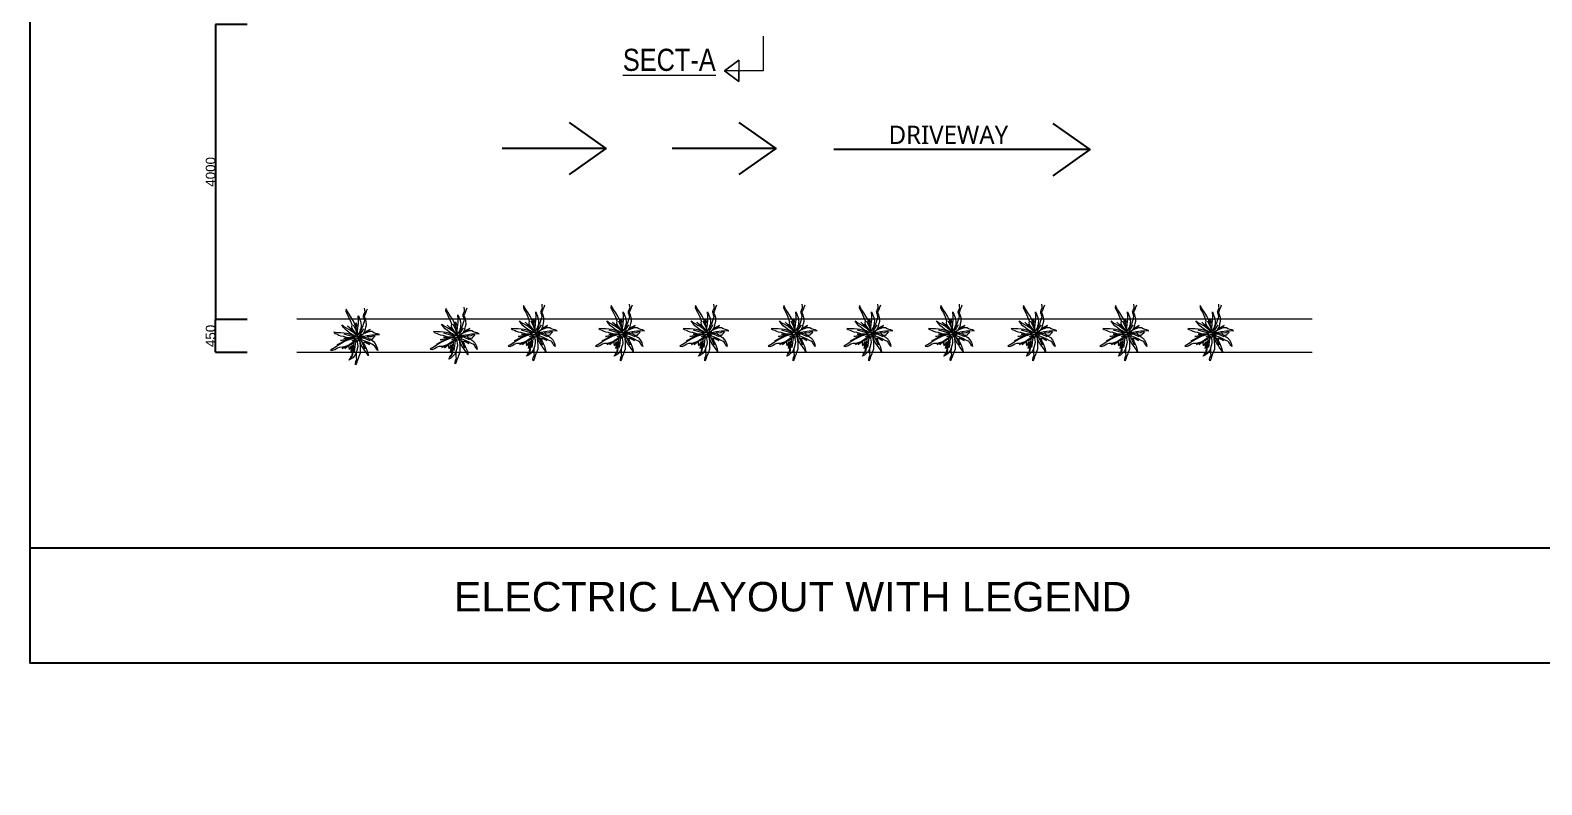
# Model space of a CAD drawing. Header units: millimetres. Extents: x 1926 to 160733, y 10813 to 39285.
# Drawn here: x 113411 to 133915, y 10813 to 21047 of the extents above; entities that cross this region are included whole.
import ezdxf

# ---------------------------------------------------------------- set-up
doc = ezdxf.new("R2010")
doc.units = ezdxf.units.MM
doc.layers.get('Defpoints').update_dxf_attribs({"lineweight": 0})
for name, color, linetype, lineweight in [('FUR', 3, 'Continuous', 0), ('FURNITURE', 7, 'Continuous', 0), ('hatch', 7, 'Continuous', 0), ('SCALE FORMET TEXT', 7, 'Continuous', 0), ('TEXT', 7, 'Continuous', 5), ('TREE', 94, 'Continuous', 0), ('wall', 250, 'Continuous', 0)]:
    doc.layers.add(name, color=color, linetype=linetype, lineweight=lineweight)
doc.styles.get("Standard").update_dxf_attribs({"font": 'arial.ttf'})
doc.styles.add('STYLE2', font='arial.ttf', dxfattribs={"height": 7})
doc.styles.add('style4', font='swissck.ttf')
doc.dimstyles.new('Annotative', dxfattribs={"dimscale": 0, "dimtxt": 2.5, "dimasz": 2.5, "dimexe": 1.25, "dimexo": 0.625, "dimtad": 1, "dimtxsty": 'Standard', "dimcen": 2.5, "dimadec": 0, "dimazin": 0, "dimtfac": 1, "dimtmove": 0, "dimatfit": 3, "dimfxl": 1, "dimarcsym": 0})

# ---------------------------------------------------------------- blocks, each defined once
blk = doc.blocks.new('RETGGER')
at = {"layer": 'TREE', "color": 84}
for p, q in [((97.45, -1887.15), (97.39, -1886)), ((96.8, -1890.33), (96.99, -1889.26)), ((96.86, -1891.11), (96.8, -1890.33)), ((97.4, -1890.14), (96.86, -1891.11)), ((96.99, -1889.26), (97.6, -1888.04)), ((97.81, -1888.9), (97.4, -1890.14)), ((97.6, -1888.04), (97.45, -1887.15)), ((98.27, -1887.71), (97.81, -1888.9)), ((98.72, -1886.53), (98.27, -1887.71)), ((94.91, -1901.99), (97.29, -1902.23)), ((97.29, -1902.23), (100.13, -1903.52)), ((92.99, -1911.67), (93.03, -1910.53)), ((93.03, -1910.53), (93, -1909.59)), ((95.02, -1910.36), (94.33, -1912.2)), ((94.49, -1903.06), (94.72, -1904.79)), ((94.72, -1904.79), (94.94, -1906.37)), ((94.94, -1906.37), (95.02, -1908.24)), ((95.02, -1908.24), (95.02, -1910.36)), ((92.41, -1916), (92.59, -1914.93)), ((92.47, -1916.78), (92.41, -1916)), ((93, -1915.81), (92.47, -1916.78)), ((92.59, -1914.93), (93.21, -1913.71)), ((93.06, -1912.81), (92.99, -1911.67)), ((93.41, -1914.57), (93, -1915.81)), ((93.21, -1913.71), (93.06, -1912.81)), ((93.87, -1913.38), (93.41, -1914.57)), ((94.33, -1912.2), (93.87, -1913.38))]:
    blk.add_line(p, q, dxfattribs=at)
for points in [[(93.24, -1900.5), (93.38, -1899.21), (93.17, -1897.97), (92.59, -1896.06), (91.86, -1894.2), (90.92, -1892.45), (89.82, -1890.65), (88.57, -1888.79), (87.32, -1886.63), (87.22, -1887.76), (87.69, -1888.95), (88.53, -1890.39), (89.63, -1892.75), (90.39, -1894.95), (90.23, -1896.33), (91.15, -1898.14), (92.35, -1899.73), (92.82, -1900.19)], [(93.06, -1896.28), (92.72, -1893.91), (93.16, -1895.45), (93.25, -1895.19), (93.4, -1895.72)], [(95.22, -1901.43), (96.77, -1899.82), (97.59, -1898.43), (97.9, -1897.25), (98.05, -1896.37), (98.36, -1895.11), (98.3, -1893.36), (97.86, -1891.76), (97.39, -1890.77), (96.71, -1889.78), (96.67, -1890.6), (96.93, -1891.21), (97.03, -1891.93), (97.25, -1892.59), (97.08, -1893.38), (96.75, -1894.41), (96.2, -1896.2), (95.67, -1897.29), (95.13, -1898.59), (94.7, -1899.55), (94.79, -1900.68), (94.89, -1901.4)], [(92.39, -1901.78), (91.62, -1901.08), (90.71, -1900.64), (89.2, -1900.12), (87.65, -1899.73), (86.08, -1899.52), (84.39, -1899.39), (82.6, -1899.33), (80.61, -1899.13), (81.31, -1899.73), (82.3, -1899.98), (83.35, -1900.67), (84.35, -1900.98), (85.7, -1901.18), (87.91, -1901.94), (89.88, -1902.02), (91.47, -1901.99), (91.99, -1901.91)], [(89.43, -1902.72), (86.99, -1903.54), (82.44, -1905.94), (83.92, -1905.32), (87.43, -1903.5), (89.59, -1902.62)], [(89.18, -1902.77), (84.34, -1903.59), (88.72, -1902.6), (86.12, -1902.3), (89.36, -1902.37)], [(86.07, -1899.92), (92.22, -1901.77)], [(90.58, -1898.19), (88.11, -1895.68), (90.37, -1897.66), (90.24, -1896.88), (91.16, -1898.65)], [(92.16, -1902.17), (89.24, -1902.8)], [(92.22, -1902.12), (90.01, -1902.26), (89.25, -1902.37)], [(90.61, -1903.49), (92.94, -1902.76)], [(96.8, -1897.2), (95.05, -1900.06)], [(95.3, -1901.62), (97.54, -1901.7), (99.08, -1902.13), (100.13, -1902.76), (100.85, -1903.28), (101.95, -1903.98), (103.12, -1905.27), (103.92, -1906.73), (104.27, -1907.76), (104.48, -1908.95), (103.88, -1908.39), (103.64, -1907.77), (103.21, -1907.19), (102.91, -1906.56), (102.24, -1906.1), (101.28, -1905.6), (99.64, -1904.7), (98.5, -1904.28), (97.21, -1903.72), (96.23, -1903.33), (95.51, -1902.46), (95.09, -1901.88)], [(97.68, -1899.23), (100.33, -1897.61), (97.88, -1898.87)], [(101.55, -1902.8), (101.6, -1902.79), (102.14, -1902.12), (102.71, -1901.47), (103.09, -1900.97), (102.38, -1900.99), (102.08, -1901.03), (100.97, -1901.5), (99.54, -1901.61), (98.09, -1901)], [(101.6, -1902.79), (100.89, -1902.93), (100.33, -1902.91)], [(88.59, -1906.34), (86.68, -1907.94), (88.05, -1906.66), (85.27, -1907.84), (88.14, -1906.34), (88.84, -1906)], [(89.58, -1905.32), (88.88, -1906.22), (88.81, -1907.48), (88.96, -1908.36), (89.52, -1907.96), (89.9, -1907.14), (90.35, -1906.57), (90.75, -1906.33), (91.16, -1906.16), (91.61, -1905.85)], [(91.04, -1906.41), (90.32, -1906.89), (90.3, -1906.9), (89.57, -1908.04), (90.16, -1907.34), (91.09, -1906.42)], [(91.42, -1906.33), (90.67, -1911.73), (89.64, -1912.98), (90.21, -1912.08), (90.56, -1911.68), (91.14, -1906.71), (91.42, -1906.33)], [(92.31, -1903.4), (89.73, -1905.89), (90.65, -1905.17), (90.35, -1905.57), (91.35, -1904.63), (92.14, -1903.59)], [(91.02, -1906.88), (90.67, -1908.59), (90.83, -1906.91), (89.92, -1909.96), (90.57, -1906.91)], [(92.61, -1903.22), (91.93, -1904.66)], [(93.31, -1904.33), (93.65, -1903.41), (93.98, -1903.79), (94.49, -1903.06)], [(97.12, -1904.24), (99.95, -1905.74), (98.21, -1904.3)]]:
    blk.add_lwpolyline(points, dxfattribs=at)
at = {"layer": 'TREE', "color": 1}
for points in [[(93.59, -1900), (93.59, -1898.76), (93.79, -1896.78), (94.04, -1894.35), (94.09, -1892.44), (93.9, -1890.12), (94.39, -1891.13), (94.61, -1891.99), (95.1, -1893.15), (95.27, -1894.11), (95.47, -1895.16), (95.43, -1895.86), (95.41, -1897.01), (95.22, -1897.56), (94.95, -1898.39), (94.72, -1898.88), (94.29, -1899.65), (93.79, -1900.42), (93.86, -1899.73), (93.59, -1900)], [(92.72, -1902.73), (91.42, -1902.59), (90.18, -1902.82), (88.28, -1903.41), (86.43, -1904.16), (84.68, -1905.11), (82.89, -1906.22), (81.04, -1907.49), (78.89, -1908.76), (80.03, -1908.84), (81.21, -1908.36), (82.65, -1907.52), (83.88, -1907.09), (85.54, -1907.07), (88.32, -1906.2), (90.37, -1904.83), (91.95, -1903.62), (92.41, -1903.15)], [(92.57, -1901.54), (91.03, -1900.45), (89.38, -1899.53), (88.25, -1898.68), (87.08, -1897.63), (86, -1896.48), (85.02, -1895.09), (85.5, -1895.39), (86.04, -1895.88), (87.46, -1896.66), (88.67, -1897.38), (89.81, -1897.95), (90.93, -1898.78), (91.77, -1899.55), (92.38, -1900.23), (92.69, -1900.52), (92.84, -1900.68), (93.16, -1901.43), (92.42, -1900.91), (92.57, -1901.54)], [(91.26, -1895.08), (92.7, -1897.99), (93.72, -1901.7)], [(93.87, -1902.28), (93.27, -1902.54), (94.52, -1902.02), (92.64, -1902.37), (94.1, -1902.03), (93.44, -1900.82), (94.14, -1901.94), (94.72, -1900.93), (94.37, -1901.72), (95.46, -1901.38), (94.4, -1901.86), (95.61, -1902.26), (94.61, -1902.07), (94.06, -1903.07), (94.4, -1902.04)], [(94.16, -1902.03), (95.46, -1903.62), (97.48, -1908.08)], [(95.61, -1901.27), (96.86, -1901.2), (98.83, -1900.88), (101.23, -1900.48), (103.13, -1900.32), (105.46, -1900.37), (104.42, -1899.95), (103.55, -1899.78), (102.36, -1899.36), (101.52, -1898.73), (100.59, -1898.72), (99.84, -1898.87), (98.5, -1899.28), (97.95, -1899.5), (97.15, -1899.82), (96.67, -1900.08), (95.92, -1900.55), (95.18, -1901.1), (95.87, -1900.98), (95.61, -1901.27)], [(92.94, -1903.1), (93.59, -1905.24), (93.69, -1906.84), (93.43, -1908.04), (93.17, -1908.9), (92.86, -1910.16), (92.02, -1911.69), (90.9, -1912.91), (90.03, -1913.58), (88.98, -1914.16), (89.31, -1913.41), (89.82, -1912.98), (90.24, -1912.39), (90.73, -1911.9), (90.95, -1911.12), (91.11, -1910.05), (91.44, -1908.21), (91.46, -1906.99), (91.57, -1905.59), (91.63, -1904.54), (92.21, -1903.57), (92.63, -1902.98)], [(91.98, -1909.44), (92.76, -1902.96)], [(96.03, -1904.12), (96.23, -1904.48), (97.32, -1906.02), (97.97, -1907.27), (98.58, -1908.72), (99.06, -1910.23), (99.34, -1911.9), (99.04, -1911.43), (98.76, -1910.75), (97.81, -1909.44), (97.03, -1908.26), (96.25, -1907.25), (95.6, -1906.03), (95.17, -1904.96), (94.91, -1904.09), (94.76, -1903.7), (94.7, -1903.49), (94.71, -1903.3)]]:
    blk.add_lwpolyline(points, dxfattribs=at)
at = {"layer": 'TREE', "color": 84}
for start, end in [(180.90802, 192.15636), (153.01353, 156.27022), (127.67541, 134.63013), (100.02652, 103.35068), (73.6634, 80.37728), (33.93423, 44.7068), (280.81668, 290.07869), (309.13517, 324.13523)]:
    blk.add_arc((94.12, -1901.99), 4.22, start, end, dxfattribs=at)
blk = doc.blocks.new('*D363')
at = {"layer": 'Defpoints', "color": 0, "linetype": 'Continuous', "transparency": 16777216}
for p in [(117359, 21126), (115925, 17126), (117359, 17126)]:
    blk.add_point(p, dxfattribs=at)
at = {"layer": 'FURNITURE', "color": 0, "lineweight": -2, "transparency": 16777216}
for p, q in [((116352, 21126), (115924, 21126)), ((115925, 21124), (115925, 17129)), ((116352, 17126), (115924, 17126))]:
    blk.add_line(p, q, dxfattribs=at)
at = {"layer": 'FURNITURE', "color": 0, "linetype": 'Continuous', "transparency": 16777216}
for points in [[(115925, 21124), (115926, 21124), (115925, 21126)], [(115925, 17129), (115926, 17129), (115925, 17126)]]:
    blk.add_solid(points, dxfattribs=at)
at = {"layer": 'FURNITURE', "color": 0, "linetype": 'Continuous', "transparency": 16777216, "insert": (115858, 19126), "char_height": 130, "attachment_point": 5, "rotation": 90}
blk.add_mtext('4000', dxfattribs=at)
blk = doc.blocks.new('*D365')
at = {"layer": 'Defpoints', "color": 0, "linetype": 'Continuous', "transparency": 16777216}
for p in [(115925, 17126), (116752, 17126), (116752, 16676)]:
    blk.add_point(p, dxfattribs=at)
at = {"layer": 'FURNITURE', "color": 0, "lineweight": -2, "transparency": 16777216}
for p, q in [((116352, 17126), (115924, 17126)), ((115925, 16679), (115925, 17124)), ((116352, 16676), (115924, 16676))]:
    blk.add_line(p, q, dxfattribs=at)
at = {"layer": 'FURNITURE', "color": 0, "linetype": 'Continuous', "transparency": 16777216}
for points in [[(115925, 17124), (115926, 17124), (115925, 17126)], [(115925, 16679), (115926, 16679), (115925, 16676)]]:
    blk.add_solid(points, dxfattribs=at)
at = {"layer": 'FURNITURE', "color": 0, "linetype": 'Continuous', "transparency": 16777216, "insert": (115858, 16901), "char_height": 130, "attachment_point": 5, "rotation": 90}
blk.add_mtext('450', dxfattribs=at)

msp = doc.modelspace()

# ---------------------------------------------------------------- hatches: boundary and pattern name
at = {"layer": 'hatch', "linetype": 'Continuous', "ltscale": 3, "true_color": 0xc7c8ca}
h = msp.add_hatch(dxfattribs=at)
h.set_pattern_fill('ANSI32', color=9, scale=10)
h.set_pattern_definition([(45, (-1042658.48, 18299.64), (-67.351921, 67.351921), []), (45, (-1042613.58, 18299.64), (-67.351921, 67.351921), [])])
h.paths.add_polyline_path([(127141.171, 31926.232), (126911.171, 31926.232), (126911.171, 30126.232), (127141.171, 30126.232)])
h.paths.add_polyline_path([(122261.171, 31926.232), (122111.171, 31926.232), (122111.171, 30876.232), (122261.171, 30876.232)])
h.paths.add_polyline_path([(120911.171, 31926.232), (120681.171, 31926.232), (120681.171, 30126.232), (120911.171, 30126.232)])
h.paths.add_polyline_path([(122261.171, 30126.232), (120981.171, 30126.232), (120981.171, 29976.232), (122261.171, 29976.232)])
h.paths.add_polyline_path([(120911.171, 29526.232), (120681.171, 29526.232), (120681.171, 27426.232), (120911.171, 27426.232)])
h.paths.add_polyline_path([(120911.171, 27126.232), (120681.171, 27126.232), (120681.171, 25026.232), (120911.171, 25026.232)])
h.paths.add_polyline_path([(127141.171, 27126.232), (126911.171, 27126.232), (126911.171, 25026.232), (127141.171, 25026.232)])
h.paths.add_polyline_path([(120911.171, 24426.232), (120681.171, 24426.232), (120681.171, 22926.232), (120911.171, 22926.232)])
h.paths.add_polyline_path([(127141.171, 24426.232), (126911.171, 24426.232), (126911.171, 22926.232), (127141.171, 22926.232)])
h.paths.add_polyline_path([(127141.171, 29526.232), (126911.171, 29526.232), (126911.171, 27426.232), (127141.171, 27426.232)])
h.paths.add_polyline_path([(121196.786, 30828.781), (122004.753, 30828.781), (122004.753, 31299.653), (121196.786, 31299.653)], flags=9)
h.paths.add_polyline_path([(117865.473, 12656.425), (125838.119, 12656.425), (125838.119, 13377.673), (117865.473, 13377.673)], flags=9)
h.paths.add_polyline_path([(127185.775, 29717.371), (127598.428, 29717.371), (127598.428, 30026.478), (127185.775, 30026.478)], flags=9)
h.paths.add_polyline_path([(127185.775, 27132.34), (127598.428, 27132.34), (127598.428, 27441.446), (127185.775, 27441.446)], flags=9)
h.paths.add_polyline_path([(127185.775, 24617.371), (127598.428, 24617.371), (127598.428, 24926.478), (127185.775, 24926.478)], flags=9)
h.paths.add_polyline_path([(120256.303, 29717.371), (120668.957, 29717.371), (120668.957, 30026.478), (120256.303, 30026.478)], flags=9)
h.paths.add_polyline_path([(120256.303, 27132.34), (120668.957, 27132.34), (120668.957, 27441.446), (120256.303, 27441.446)], flags=9)
h.paths.add_polyline_path([(119252.224, 10813.117), (128496.866, 10813.117), (128496.866, 11901.803), (119252.224, 11901.803)], flags=9)
h.paths.add_polyline_path([(133123.4, 11504.023), (133602.061, 11504.023), (133602.061, 12223.898), (133123.4, 12223.898)], flags=9)
h.paths.add_polyline_path([(117766.836, 13420.952), (125904.773, 13420.952), (125904.773, 14509.638), (117766.836, 14509.638)], flags=9)
h.paths.add_polyline_path([(115729.469, 12843.246), (116600.805, 12843.246), (116600.805, 14282.683), (115729.469, 14282.683)], flags=9)
h.paths.add_polyline_path([(116594.011, 13005.642), (117679.094, 13005.642), (117679.094, 14094.328), (116594.011, 14094.328)], flags=9)
h.paths.add_polyline_path([(124967.514, 20336.578), (126388.237, 20336.578), (126388.237, 20783.641), (124967.514, 20783.641)], flags=9)
h.paths.add_polyline_path([(121709.011, 17879.395), (123129.734, 17879.395), (123129.734, 18326.458), (121709.011, 18326.458)], flags=9)
h.paths.add_polyline_path([(123246.614, 27956.008), (125308.14, 27956.008), (125308.14, 28897.837), (123246.614, 28897.837)], flags=9)
h.paths.add_polyline_path([(131527.587, 21173.094), (132933.462, 21173.094), (132933.462, 21620.156), (131527.587, 21620.156)], flags=9)
h.paths.add_polyline_path([(131323.13, 18289.92), (133238.108, 18289.92), (133238.108, 18736.982), (131323.13, 18736.982)], flags=9)
h.paths.add_polyline_path([(120256.303, 24617.371), (120668.957, 24617.371), (120668.957, 24926.478), (120256.303, 24926.478)], flags=9)
h.paths.add_polyline_path([(128409.183, 26478.202), (130113.566, 26478.202), (130113.566, 27424.414), (128409.183, 27424.414)], flags=9)
h.paths.add_polyline_path([(118065.515, 26478.202), (119578.827, 26478.202), (119578.827, 27424.414), (118065.515, 27424.414)], flags=9)
h.paths.add_polyline_path([(124181.25, 22544.45), (124591.38, 22544.45), (124591.38, 22963.281), (124181.25, 22963.281)], flags=9)
h.paths.add_polyline_path([(121811.171, 32156.232), (121811.171, 31926.232), (127141.171, 31926.232), (130833.284, 31926.232), (130833.284, 32156.232)])
h.paths.add_polyline_path([(119781.171, 31926.232), (119781.171, 32156.232), (116989.059, 32156.232), (116989.059, 31926.232)])
h.paths.add_polyline_path([(120381.171, 32156.232), (120381.171, 31926.232), (121211.171, 31926.232), (121211.171, 32156.232)])

# ---------------------------------------------------------------- linework, layer by layer
msp.add_line((144710.799, 14023.262), (113410.692, 14023.262))
msp.add_lwpolyline([(113410.692, 35315.561), (144710.799, 35315.561), (144710.799, 12463.975), (113410.692, 12463.975)], close=True)
at = {"layer": 'wall'}
for p, q in [((123020.925, 20642.169), (123020.925, 20497.001)), ((123020.925, 20351.832), (123020.925, 20497.001)), ((130798.678, 17126.232), (117027.906, 17126.232)), ((130798.678, 16676.232), (117027.906, 16676.232))]:
    msp.add_line(p, q, dxfattribs=at)
for points in [[(123353.331, 20968.151), (123353.331, 20497.001), (122827.674, 20497.001)], [(123020.925, 20642.169), (122827.674, 20497.001), (123020.925, 20351.832)]]:
    msp.add_lwpolyline(points, dxfattribs=at)
msp.add_lwpolyline([(123020.925, 20351.832), (122827.674, 20497.001), (123020.925, 20642.169), (123020.925, 20497.001)], close=True, dxfattribs=at)

# ---------------------------------------------------------------- block references
at = {"layer": 'FUR', "xscale": 25, "yscale": 25, "zscale": 25}
for p in [(115512.122, 64427.941), (116863.653, 64439.777), (117920.187, 64480.787), (119107.007, 64480.787), (120251.357, 64480.787), (121448.306, 64480.787), (122475.038, 64480.787), (123580.461, 64480.787), (124699.963, 64480.787), (125947.5, 64480.787), (127098.846, 64480.787)]:
    msp.add_blockref('RETGGER', p, dxfattribs=at)

# ---------------------------------------------------------------- texts
msp.add_text('ELECTRIC LAYOUT WITH LEGEND', height=400).set_placement((119157.862, 13164.016))
at = {"layer": 'SCALE FORMET TEXT', "color": 18, "true_color": 0x000000, "insert": (125054.918, 19752.638), "char_height": 250, "width": 3654.03025, "attachment_point": 1, "style": 'style4'}
msp.add_mtext('{\\fMicrosoft YaHei UI Light|b0|i0|c0|p34;DRIVEWAY}', dxfattribs=at)
at = {"layer": 'TEXT', "color": 0, "insert": (121449.776, 20491.418), "char_height": 300, "width": 12204.95094, "attachment_point": 7, "style": 'STYLE2'}
msp.add_mtext('{\\fArial Narrow|b0|i0|c0|p34;\\LSECT-A\\l }', dxfattribs=at)

# ---------------------------------------------------------------- dimensions: what is measured, and where the dimension line sits
at = {"layer": 'FURNITURE', "linetype": 'Continuous'}
for p1, p2, picture, middle in [((117359.23, 21126.232), (117359.23, 17126.232), '*D363', (115858.296, 19126.232)), ((116752.179, 16676.232), (116752.179, 17126.232), '*D365', (115858.296, 16901.232))]:
    dim = msp.add_linear_dim(base=(115925.296, 17126.232), p1=p1, p2=p2, angle=90, dimstyle='Annotative', override={"dimtxt": 130, "dimfxl": 426.875, "dimfxlon": 1, "dimarcsym": 1}, dxfattribs=at)
    dim.commit()
    dim.dimension.update_dxf_attribs({"geometry": picture, "text_midpoint": middle})

# ---------------------------------------------------------------- leaders
at = {"layer": 'wall'}
for points, override in [([(121220.435, 19442.038), (119814.141, 19442.038)], {"dimasz": 500, "dimtad": 0, "dimldrblk": 'Open90', "dimfxl": 426.875, "dimfxlon": 1, "dimarcsym": 1}), ([(123524.789, 19442.038), (122118.495, 19442.038)], {"dimasz": 500, "dimtad": 0, "dimldrblk": 'Open90', "dimfxl": 426.875, "dimfxlon": 1, "dimarcsym": 1}), ([(127782.487, 19427.629), (124310.495, 19427.629)], {"dimscale": 0, "dimasz": 500, "dimgap": 0.625, "dimtad": 0, "dimldrblk": 'Open90', "dimfxl": 426.875, "dimfxlon": 1, "dimarcsym": 1})]:
    msp.add_leader(points, dimstyle='Annotative', override=override, dxfattribs=at)

doc.saveas('drawing.dxf')
